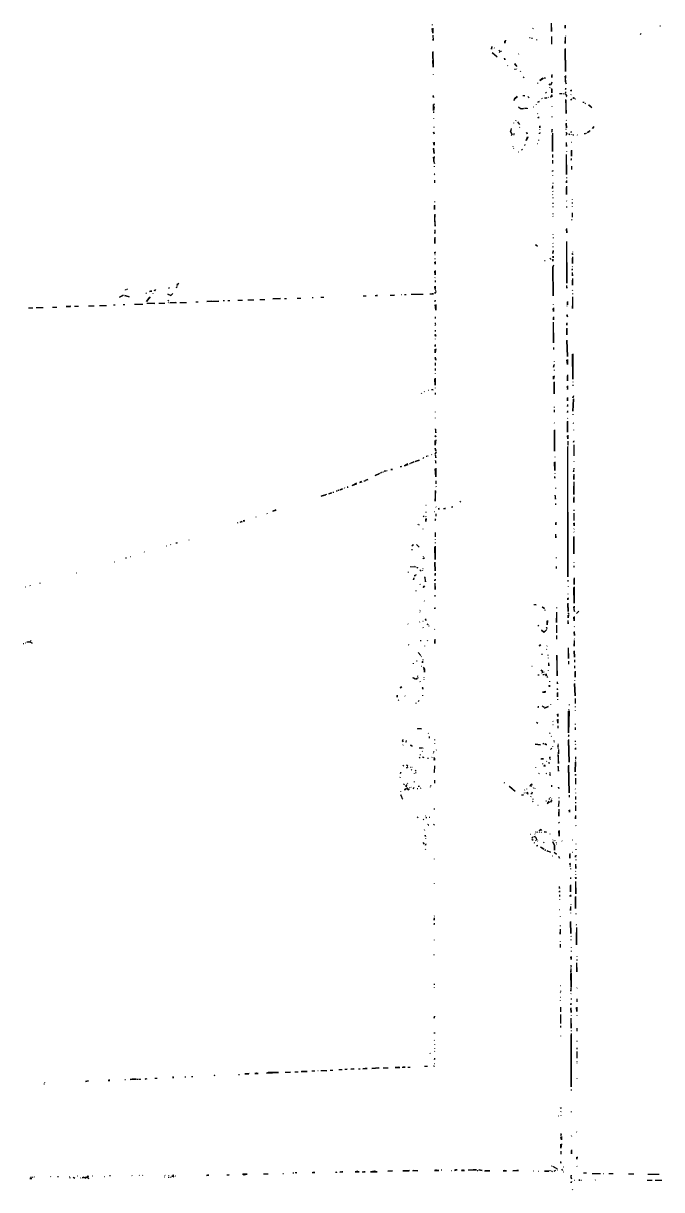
# Model space of a CAD drawing. Extents: x 1 to 1989, y -9 to 1002.
# Drawn here: x 748 to 996.2, y 55.3 to 508.8 of the extents above; entities that cross this region are included whole.
import ezdxf

# ---------------------------------------------------------------- set-up
doc = ezdxf.new("R2010")
doc.units = 0
doc.layers.add('LINEWORK', color=4, linetype='CONTINUOUS')

msp = doc.modelspace()

# ---------------------------------------------------------------- linework, layer by layer
at = {"layer": 'LINEWORK'}
for points in [[(907, 508.3333), (907, 508.1667)], [(953.1667, 508.8333), (953.3333, 505.6667), (953.3333, 508.6667)], [(958.6667, 508.1667), (958.6667, 507), (958.6667, 508)], [(907.1667, 507), (907.1667, 505), (907, 506.8333)], [(907.1667, 504.1667), (907.3333, 502.1667), (907.1667, 502.5)], [(946, 507), (946.1667, 506.8333)], [(953.3333, 503.6667), (953.3333, 500.6667)], [(958.6667, 503.5), (958.6667, 501), (958.8333, 503.3333)], [(958.8333, 504), (958.8333, 503.8333)], [(988.1667, 504.8333), (987.8333, 504.5)], [(995.5, 507.8333), (995.6667, 507.8333)], [(930.1667, 499.8333), (930, 498.8333), (930.1667, 499.6667)], [(931, 499.3333), (931.1667, 499.1667)], [(935.5, 502.3333), (935.1667, 501.1667), (935.1667, 502)], [(944.8333, 503.3333), (945, 503.3333)], [(945.5, 503), (946, 503)], [(947.5, 502.5), (947.5, 502.3333)], [(958.6667, 499), (958.8333, 490.1667), (958.6667, 498.8333)], [(907.1667, 497.8333), (907.3333, 491.8333), (907.1667, 494.3333), (907.5, 494.8333), (907.1667, 495.1667), (907.1667, 497.6667)], [(930.3333, 497.5), (932.1667, 495.8333), (930.6667, 497.1667)], [(932.8333, 498.3333), (933.3333, 497.8333), (933, 497.5), (933.3333, 497.8333)], [(933.6667, 498), (933.8333, 498)], [(935, 495.3333), (935.1667, 494.6667), (935, 495.1667)], [(940.6667, 497), (940.5, 496.8333)], [(936.1667, 492.5), (936.3333, 492.3333)], [(939, 493.1667), (939.8333, 492), (939, 493)], [(939, 491), (939.3333, 491)], [(939.6667, 491.1667), (939.8333, 491)], [(941.1667, 490.3333), (941.3333, 490.1667)], [(907.3333, 489), (907.3333, 488.8333)], [(942.3333, 488), (942.6667, 487.6667)], [(947.8333, 485.6667), (947.8333, 485.5)], [(950, 487.5), (948.8333, 486.6667), (950.1667, 487.5)], [(950.5, 487.6667), (951, 487.5), (950.6667, 487.5)], [(952.3333, 485.3333), (952.6667, 484.8333), (952.5, 485.1667)], [(953.5, 486), (953, 484.8333), (953.5, 485.5)], [(953.5, 489), (953.5, 487.8333), (953.5, 488.5)], [(958.8333, 488.5), (958.6667, 486.3333), (959, 485.3333), (958.6667, 488.3333)], [(907.3333, 480.8333), (907.5, 480), (907.3333, 480.6667)], [(942.1667, 480.8333), (943, 480.6667), (942.3333, 480.6667)], [(951.3333, 482), (951, 481.6667)], [(952.6667, 483.8333), (952.5, 483.6667)], [(953.5, 481), (953, 480.1667), (953.6667, 480.8333)], [(953.1667, 483.5), (953.5, 483.1667), (953.5, 481.8333), (953.5, 483.1667)], [(956.5, 481.5), (957.5, 481.5)], [(958, 481.5), (958, 481.3333)], [(958.5, 481.5), (959.3333, 480.6667)], [(959, 482.1667), (958.6667, 481.8333)], [(958.8333, 483.6667), (958.8333, 483.1667), (959, 483.5)], [(961, 483), (961, 482.5), (960.8333, 482.8333)], [(961, 481.1667), (960.8333, 481)], [(907.6667, 477.5), (907.3333, 476.6667), (907.6667, 476.3333), (907.5, 475), (907.5, 477.3333)], [(940, 480.3333), (939, 479.5), (938.8333, 478.8333), (939, 479.5), (940.1667, 480.3333)], [(940.5, 476.3333), (941.3333, 475.6667), (942.5, 475.6667), (941.8333, 475.5), (940.8333, 476)], [(944.1667, 480.3333), (944.6667, 479.8333)], [(946.3333, 476.3333), (946.5, 476.3333)], [(947.3333, 477.3333), (947.3333, 477.1667)], [(948.5, 478.5), (948, 478.1667), (948.6667, 478.5)], [(949.6667, 479.6667), (949.5, 479.5)], [(950.6667, 479.8333), (951.5, 479.8333), (950.8333, 479.6667)], [(952, 480.1667), (952.1667, 480)], [(953.5, 476.6667), (953.5, 476.5)], [(958.8333, 479.1667), (959, 473.8333), (959, 479)], [(959.1667, 480.3333), (959, 480.1667)], [(961.1667, 479.5), (961, 479), (961, 479.3333)], [(961.6667, 480), (962.3333, 479.6667), (961.8333, 479.8333)], [(962.6667, 479.5), (962.8333, 479.5)], [(965.5, 478.1667), (966, 478), (965.6667, 478)], [(966.3333, 477.8333), (966.5, 477.6667)], [(967.6667, 477.1667), (969, 476.1667), (968, 477.1667)], [(907.5, 474.5), (907.5, 474)], [(907.5, 471.8333), (907.5, 471.6667)], [(943.6667, 475.8333), (942.8333, 475.6667), (944.1667, 475.8333)], [(947.8333, 473.8333), (948, 473.6667)], [(948.3333, 472.5), (948.3333, 472), (948.1667, 472.3333)], [(953.5, 472.6667), (953.5, 472.3333)], [(907.6667, 468.5), (907.5, 468.3333)], [(937.6667, 468), (937.3333, 466.8333), (938, 465.6667), (937.6667, 465.1667), (938, 465.6667), (937.3333, 466.8333), (937.6667, 467.1667)], [(938.5, 470.1667), (938.5, 470)], [(939.5, 471), (939.3333, 470.8333)], [(940.1667, 470.5), (940.8333, 469.5), (940.6667, 470)], [(940.8333, 468.5), (941, 468.3333)], [(948.6667, 467.6667), (948.6667, 467.5)], [(948.8333, 469), (948.8333, 468.1667), (948.8333, 468.8333)], [(953.5, 467.6667), (953.5, 466.5), (953.6667, 467.5)], [(959, 467.6667), (958.8333, 467.5)], [(959.1667, 471.1667), (959, 471)], [(959, 470), (959.1667, 468.1667), (959, 469.8333)], [(969.8333, 468.6667), (969.3333, 468), (969.6667, 468.5)], [(907.5, 466.6667), (907.6667, 465.8333), (907.5, 466.5)], [(907.6667, 462.6667), (907.6667, 461.5), (907.5, 462.5)], [(939, 465.8333), (938.5, 465.6667), (938.8333, 465.6667)], [(944, 464.8333), (944.1667, 464.5), (943.5, 463.3333), (944, 464.6667)], [(943.6667, 466.5), (943.8333, 465.8333), (943.6667, 466.3333)], [(948.3333, 463.5), (948.3333, 463.3333)], [(948.8333, 466.3333), (948.6667, 465.8333), (948.6667, 466.1667)], [(953.6667, 466.1667), (953.6667, 459), (953.6667, 465.3333)], [(959, 466.5), (959.3333, 465.8333), (959, 465.3333), (959.3333, 465.8333), (959, 466.3333)], [(960, 465.8333), (960.5, 465.6667), (960.1667, 465.8333)], [(961, 466.8333), (961, 466.3333), (961, 466.6667)], [(961, 462.6667), (961.1667, 462.6667)], [(961.1667, 465.6667), (961.1667, 465.5)], [(961.6667, 465.5), (962, 465.5)], [(963.3333, 465.5), (963.5, 465.3333)], [(966, 466), (966.5, 466), (966.1667, 465.8333)], [(966.8333, 466.1667), (967, 466.1667)], [(968.3333, 467), (967.3333, 466.3333), (968, 466.6667)], [(907.5, 460.3333), (907.6667, 458.1667), (907.5, 460.1667)], [(938.3333, 461), (938.3333, 460.8333)], [(938.5, 460.3333), (938.6667, 460.1667)], [(940.3333, 458.8333), (940.5, 458.8333)], [(942, 459.8333), (941.6667, 459.5)], [(942.8333, 461.3333), (942.8333, 461.1667)], [(943, 461.8333), (943, 461.6667)], [(947.8333, 462.1667), (948, 462.1667)], [(959, 462.5), (959.1667, 461), (959.1667, 462.3333)], [(959.1667, 459), (959.1667, 458.8333)], [(961.1667, 459.5), (961.1667, 457.1667), (961.1667, 459.3333)], [(907.6667, 457), (907.5, 455.3333), (907.8333, 454.3333), (907.5, 456.8333)], [(953.6667, 457.8333), (953.6667, 456.6667)], [(953.6667, 455.6667), (953.6667, 454.3333)], [(959, 457.8333), (959.1667, 450), (959.1667, 457.6667)], [(961, 456.3333), (961, 455.6667), (961.1667, 456.1667)], [(907.6667, 453.3333), (907.6667, 453)], [(907.6667, 450.5), (907.8333, 450.5)], [(907.8333, 450), (907.6667, 449.8333)], [(953.8333, 451.6667), (953.6667, 451.1667), (953.6667, 451.5)], [(953.6667, 449.8333), (953.6667, 449.6667)], [(961.1667, 453.3333), (961.1667, 452)], [(907.8333, 447.8333), (907.8333, 446.8333)], [(953.6667, 445.6667), (953.6667, 444.6667), (953.8333, 445.5)], [(953.8333, 446.8333), (953.8333, 446.5)], [(959.1667, 448.8333), (959.1667, 448.6667)], [(959.1667, 447.6667), (959.1667, 446.8333), (959.1667, 447.5)], [(959.1667, 445.5), (959.1667, 442.3333), (959.1667, 445)], [(953.6667, 443.6667), (953.8333, 443.5)], [(953.6667, 442.3333), (953.8333, 442.1667)], [(953.8333, 441.1667), (953.8333, 440.8333)], [(961.3333, 440.3333), (961.3333, 440.1667)], [(907.8333, 439.5), (907.8333, 439.3333)], [(907.8333, 438.1667), (907.8333, 436.5), (907.8333, 438)], [(953.8333, 439), (953.8333, 438.6667)], [(953.8333, 437.6667), (953.8333, 437.3333)], [(959.1667, 439.8333), (959.3333, 439.6667)], [(959.1667, 437.6667), (959.1667, 437.1667)], [(961.3333, 439.1667), (961.3333, 438.8333)], [(961.3333, 437.6667), (961.3333, 437.5)], [(908, 434.6667), (907.8333, 432.1667), (908.1667, 430), (908, 434.3333)], [(953.8333, 434.8333), (953.8333, 434.6667)], [(953.8333, 433.8333), (954, 433.6667)], [(961.1667, 432.5), (961.3333, 432.3333)], [(961.3333, 435.1667), (961.3333, 433.5)], [(908, 428.5), (908, 427.1667), (908.1667, 428), (907.8333, 428.3333)], [(953.8333, 426.8333), (953.8333, 426.6667)], [(959.1667, 429), (959.3333, 427.3333), (959.1667, 428.8333)], [(908, 425.6667), (908, 423.1667), (908, 425.1667)], [(947.1667, 422.8333), (947.8333, 422.1667), (947.3333, 422.6667)], [(953.8333, 423.3333), (954, 423.1667)], [(953.8333, 422), (953.8333, 421.8333)], [(954, 425.5), (954, 425.3333)], [(959.1667, 424), (959.3333, 407.8333), (959.3333, 423.8333)], [(908.1667, 420), (908, 419.3333), (908, 419.8333)], [(908, 419), (908.1667, 419)], [(908, 417.3333), (908, 417.1667)], [(952.6667, 417.5), (953.1667, 417)], [(954, 420.5), (953.8333, 419.3333), (954, 420.3333)], [(954, 418.3333), (954, 417.6667), (953.8333, 418.1667)], [(961.3333, 419.5), (961.6667, 419), (961.3333, 419.3333)], [(961.5, 420), (961.5, 419.8333)], [(961.5, 418), (961.5, 415.5), (961.5, 417.5)], [(908.1667, 416.1667), (908.1667, 415.1667), (908, 416)], [(950.6667, 416.6667), (950.8333, 416.6667)], [(953.8333, 417.1667), (953.8333, 416.3333), (953.8333, 417)], [(954.1667, 414.8333), (953.8333, 414), (954, 402.8333), (953.8333, 414), (954.1667, 414.6667)], [(961.5, 414.3333), (961.3333, 414.1667)], [(961.3333, 413.3333), (961.3333, 412.8333), (961.3333, 413.1667)], [(908.1667, 412.6667), (908.1667, 411), (908, 412.5)], [(908.1667, 410), (908, 409.8333)], [(908.1667, 408.8333), (908.1667, 408.1667)], [(961.3333, 412), (961.5, 410.6667), (961.5, 411.8333)], [(961.5, 409.6667), (961.5, 407), (961.5, 409)], [(787.5, 405.3333), (787.6667, 405.1667)], [(788.5, 405.5), (788.1667, 405.1667)], [(795.8333, 404), (795.6667, 403.8333)], [(797.8333, 404.8333), (797, 404.5), (798, 404.6667)], [(798.3333, 403.8333), (798.3333, 403.6667)], [(799.3333, 405.3333), (799, 404.8333), (799.1667, 405.1667)], [(806.1667, 403.8333), (805.3333, 403), (804.1667, 403.5), (805.3333, 403)], [(804.8333, 406), (804.5, 405.6667)], [(807.6667, 406.5), (807.5, 406), (807.6667, 406.3333)], [(808.3333, 407.8333), (807.8333, 406.8333), (808, 407.5)], [(906, 403.6667), (907.5, 403.6667), (907, 403.6667)], [(908.1667, 406.6667), (908.1667, 405.3333), (908, 406.5)], [(908.3333, 405), (908.1667, 404.8333)], [(908.3333, 404.5), (908.1667, 403.8333), (908.1667, 404.3333)], [(959.1667, 406.8333), (959.3333, 405.8333), (959.3333, 406.6667)], [(961.3333, 405.1667), (961.5, 405)], [(961.5, 403.8333), (961.5, 403.5)], [(777.6667, 399.1667), (780.3333, 399.1667)], [(783, 399.3333), (783.6667, 399.3333)], [(786.8333, 403.1667), (785.3333, 402.3333), (787, 403.1667)], [(786.8333, 399.5), (787.5, 399.5)], [(787.3333, 403), (789.1667, 402.5), (787.5, 403)], [(791.1667, 399.6667), (794.5, 399.6667)], [(797.3333, 402.5), (795.8333, 400.6667), (797, 402.1667)], [(796, 400), (799.1667, 399.8333), (796.1667, 399.8333)], [(800.6667, 400), (803, 400)], [(804.5, 401.1667), (804.1667, 400.8333)], [(804.3333, 400.3333), (804.5, 400.1667)], [(807.3333, 400.3333), (805, 400.1667), (807.5, 400.3333)], [(808.8333, 400.3333), (811.5, 400.3333)], [(815, 400.5), (816, 400.5)], [(821.3333, 400.8333), (819.3333, 400.6667), (824, 400.8333), (821.5, 400.6667)], [(825.6667, 401), (826.1667, 401)], [(827.5, 401), (828.3333, 401)], [(831.3333, 401.1667), (833.1667, 401.1667)], [(835.3333, 401.3333), (837.6667, 401.3333)], [(840, 401.5), (841.8333, 401.5)], [(847.8333, 401.8333), (845, 401.6667), (848, 401.8333)], [(849.5, 401.8333), (850.3333, 401.8333)], [(854.5, 402), (855.8333, 402)], [(860.3333, 402.1667), (860.6667, 402.1667)], [(863.6667, 402.3333), (864.8333, 402.3333)], [(880.1667, 402.8333), (881.3333, 402.8333)], [(884.8333, 403), (885.6667, 403), (885.3333, 403)], [(890.6667, 403.1667), (892.3333, 403.1667), (890.8333, 403)], [(895, 403.3333), (895.1667, 403.3333)], [(896.1667, 403.3333), (896.8333, 403.3333)], [(898.8333, 403.5), (903.5, 403.5)], [(908.1667, 401.1667), (908, 400.6667), (908.1667, 401)], [(908.3333, 399.5), (908.3333, 397.3333), (908.1667, 399.3333)], [(954, 399.5), (954, 399.3333)], [(959.5, 400.6667), (959.5, 399.3333), (959.5, 400.5)], [(961.5, 402.5), (961.5, 398), (961.5, 399)], [(750, 398.1667), (751.6667, 398.1667)], [(753, 398.3333), (755.6667, 398.3333)], [(759.3333, 398.5), (761, 398.5)], [(766.5, 398.8333), (764.6667, 398.6667), (766.3333, 398.6667)], [(767.8333, 398.8333), (769.5, 398.8333)], [(773.3333, 399), (775.5, 399)], [(908.1667, 394.6667), (908.1667, 394)], [(954.1667, 398.1667), (954.1667, 396.8333), (954, 398)], [(954.1667, 394.6667), (954.1667, 393.5), (954.1667, 394.5)], [(959.3333, 399), (959.3333, 398.8333)], [(959.3333, 395.6667), (959.5, 394.6667), (959.3333, 395.5)], [(908.3333, 391.6667), (908, 391.3333)], [(908.1667, 392.3333), (908.1667, 392)], [(954, 392.6667), (954.1667, 384.6667), (954.1667, 392.5)], [(959.3333, 392.3333), (959.3333, 391.5), (959.3333, 392.1667)], [(959.3333, 390.3333), (959.3333, 387.6667), (959.3333, 390.1667)], [(908.1667, 388), (908.3333, 387.1667), (908, 387.8333)], [(908.1667, 389.5), (908.1667, 389)], [(908.1667, 386.1667), (908.1667, 386)], [(959.3333, 385.6667), (959.5, 379.3333), (959.3333, 385.5)], [(908.1667, 384), (908.1667, 383.1667), (908.1667, 383.6667)], [(908.3333, 382.3333), (908.1667, 380.6667), (908.1667, 382.1667)], [(954.1667, 382.8333), (954.1667, 382)], [(908.1667, 379), (908.3333, 377.8333), (908.1667, 378.8333)], [(908.1667, 376.8333), (908.1667, 375.8333)], [(954.3333, 377.5), (954.3333, 377.3333)], [(959.5, 378.1667), (959.5, 376.1667), (959.3333, 378)], [(961.6667, 380.3333), (961.6667, 370.5), (961.5, 380.1667)], [(908.1667, 374.6667), (908.1667, 373.8333)], [(908.1667, 372.8333), (908.1667, 372.6667)], [(954.3333, 376.1667), (954.1667, 375.1667), (954.3333, 376)], [(954.3333, 374.1667), (954.3333, 373.8333)], [(959.5, 372.1667), (959.5, 369.8333), (959.5, 371.8333)], [(908.1667, 370.8333), (908.1667, 368.1667), (908, 370.6667)], [(954.3333, 371.8333), (954.1667, 370.5), (954.1667, 371.6667)], [(954.3333, 369.5), (954.3333, 364.8333), (954.3333, 369.3333)], [(959.5, 367.8333), (959.5, 366.5), (959.6667, 367.1667), (959.3333, 367.6667)], [(961.6667, 369.5), (961.6667, 369.3333)], [(961.6667, 368.3333), (961.6667, 367.8333)], [(902.8333, 365), (902.6667, 364.8333)], [(904, 365.6667), (903.8333, 365.5)], [(905.3333, 366.1667), (905.5, 366.1667)], [(906.6667, 366.5), (907.3333, 366.3333), (906.8333, 366.3333)], [(908.1667, 367.1667), (908.1667, 367)], [(908.1667, 365.1667), (908.1667, 364.5)], [(959.5, 363.3333), (959.5, 362), (959.5, 363.1667)], [(961.8333, 364), (961.6667, 363.1667), (961.8333, 363.8333)], [(961.8333, 362.8333), (961.6667, 358), (961.8333, 362.6667)], [(954.3333, 359.6667), (954.3333, 359.5)], [(954.3333, 358.5), (954.3333, 357.6667)], [(959.5, 360.6667), (959.5, 359.8333), (959.6667, 360.5)], [(908.1667, 357.8333), (908.1667, 357.6667)], [(908.1667, 355.5), (908.1667, 355.3333)], [(959.5, 358.1667), (959.5, 357.5), (959.5, 357.8333)], [(959.5, 355.3333), (959.6667, 355.1667)], [(959.5, 354.1667), (959.5, 349.8333), (959.5, 354)], [(961.6667, 356.8333), (961.6667, 356.6667)], [(908.1667, 351.1667), (908.3333, 349.6667), (908.3333, 351)], [(954.3333, 353.5), (954.5, 353.3333)], [(954.5, 350.8333), (954.5, 342.5), (954.5, 350.6667)], [(961.6667, 353.5), (961.8333, 353.3333)], [(961.8333, 350.8333), (961.8333, 350.6667)], [(908.1667, 348.6667), (908.3333, 348), (908.1667, 348.5)], [(908.3333, 346.8333), (908.1667, 344.8333), (908.1667, 346.6667)], [(959.6667, 348.6667), (959.6667, 347.3333), (959.5, 348.5)], [(959.6667, 346.3333), (959.6667, 344.8333)], [(962, 346.5), (961.8333, 346), (962, 346.3333)], [(962, 345), (962, 340.6667)], [(904.6667, 340.5), (904.8333, 340.5)], [(905.1667, 340.6667), (905.3333, 340.6667)], [(906.6667, 341.1667), (906.8333, 341)], [(908.5, 342.1667), (908, 341.3333), (908.6667, 342)], [(908.1667, 343.6667), (908.3333, 342.6667), (908.1667, 343.5)], [(908.1667, 341), (908.3333, 339.8333), (908.3333, 340.8333)], [(954.6667, 340.3333), (954.6667, 340.1667)], [(959.5, 344.5), (959.6667, 344.3333)], [(959.5, 344), (959.6667, 293.6667), (959.6667, 343.8333)], [(894.5, 336.5), (895, 336.5), (894.6667, 336.3333)], [(897.5, 337.5), (896.1667, 336.8333), (897.6667, 337.3333)], [(898.1667, 337.6667), (898.3333, 337.6667)], [(899.8333, 338.3333), (898.6667, 337.8333), (900, 338.3333)], [(901.8333, 339), (900.3333, 338.5), (902, 339)], [(903.6667, 340), (903.3333, 339.6667)], [(908.1667, 338.8333), (908.3333, 337.8333), (908.3333, 338.6667)], [(908.3333, 335.8333), (908.3333, 332.5), (908.1667, 335.6667)], [(954.6667, 338.3333), (954.6667, 335), (954.5, 338.1667)], [(962, 338.5), (962, 338.3333)], [(962, 335.8333), (962, 335.5)], [(881.8333, 331.5), (881.1667, 331.1667), (882, 331.5)], [(886.5, 333.8333), (884.8333, 333), (886.3333, 333.6667)], [(887.5, 334.3333), (886.8333, 334), (887.1667, 334)], [(887.8333, 334.5), (888, 334.5)], [(888.8333, 334.8333), (888.3333, 334.6667), (889, 334.8333)], [(889.3333, 335), (889.5, 335)], [(891.3333, 335.5), (890.8333, 335.3333), (891.5, 335.3333)], [(954.5, 332.6667), (954.6667, 332), (954.6667, 332.5)], [(954.6667, 333.8333), (954.6667, 333.6667)], [(961.8333, 335.1667), (961.8333, 334.5), (962, 335)], [(962, 333.5), (962, 331.5), (962, 332.8333)], [(869.6667, 327), (870, 327)], [(870.6667, 327.3333), (870.3333, 327.1667), (870.8333, 327.3333)], [(872, 327.8333), (871.1667, 327.5), (872.1667, 327.8333)], [(872.8333, 328.1667), (872.6667, 328)], [(874.1667, 328.6667), (873.8333, 328.5), (874.3333, 328.5)], [(877.5, 330), (875.8333, 329.1667), (877.6667, 329.8333)], [(879.5, 330.6667), (878.8333, 330.3333), (879.6667, 330.5)], [(880.3333, 331), (880.8333, 331), (880.5, 330.8333)], [(908.1667, 327.1667), (908.1667, 323), (908.3333, 327)], [(908.3333, 331), (908.3333, 329.8333)], [(908.3333, 328.8333), (908.5, 328.6667)], [(954.8333, 328.1667), (954.8333, 328)], [(962, 330.5), (962, 325.6667), (962, 328.8333)], [(865.8333, 325.6667), (863.8333, 325), (865.6667, 325.5)], [(867.8333, 326.3333), (866.8333, 325.8333), (868, 326.3333)], [(868.3333, 326.5), (868.6667, 326.5)], [(918, 323), (917.6667, 322.6667)], [(954.6667, 325.3333), (954.8333, 323.8333), (954.8333, 325.1667)], [(954.8333, 322.1667), (954.8333, 321.6667)], [(962, 324.6667), (962, 322.5), (962, 324.1667)], [(842.6667, 318.3333), (842.8333, 318.1667)], [(846.1667, 319.6667), (845, 319.1667), (846.3333, 319.5)], [(904.5, 321.5), (904.6667, 321.5)], [(904.5, 318.8333), (904.5, 318.6667)], [(907.6667, 319), (907.8333, 319)], [(908.3333, 320.8333), (908.5, 320.6667)], [(908.3333, 318.1667), (908.3333, 317.1667)], [(909.6667, 320.1667), (909.3333, 320), (909.8333, 320)], [(911.3333, 320.1667), (912.1667, 320.1667), (911.8333, 320.1667)], [(914.8333, 320.8333), (914.5, 320.6667), (915, 320.8333)], [(962, 319.6667), (962, 319.3333)], [(962, 318.3333), (962, 315.5)], [(831.3333, 314.6667), (831.1667, 314.5)], [(833, 315.1667), (832.3333, 314.8333), (833.1667, 315.1667)], [(834, 315.5), (833.5, 315.3333), (834.1667, 315.3333)], [(838.3333, 317), (838.5, 317)], [(901.3333, 314.1667), (901.5, 314)], [(901.8333, 313.8333), (901.6667, 313.6667)], [(903.8333, 317.3333), (903.5, 317)], [(904.3333, 317.1667), (904.5, 317)], [(904.6667, 316.3333), (904.5, 315.1667), (904.5, 316.1667)], [(908.1667, 316.1667), (908.1667, 315.5), (908.3333, 316)], [(955, 314.8333), (955, 313.8333), (955, 314.5)], [(962.1667, 314.6667), (962.1667, 313.5), (962, 314.5)], [(903.3333, 312.3333), (903.3333, 312.1667)], [(908.1667, 310.8333), (908.1667, 309.1667)], [(954.8333, 310.1667), (955, 308.8333), (955, 310)], [(962.1667, 312.3333), (962, 312.1667)], [(962, 311.1667), (962.1667, 311)], [(962, 309.3333), (962, 302.5), (962, 309.1667)], [(803.6667, 305.6667), (803.8333, 305.6667)], [(805.3333, 306.1667), (805.1667, 306)], [(807.3333, 306.8333), (807.8333, 306.8333), (807.5, 306.6667)], [(812.3333, 308), (812.5, 308)], [(899.5, 306.1667), (899, 305.6667), (899.6667, 306.1667)], [(899, 304.3333), (899, 304)], [(900.8333, 306.1667), (901.8333, 305.1667)], [(908.1667, 305.5), (908.1667, 300.3333), (908, 305.3333)], [(908.1667, 308.1667), (908.1667, 308)], [(908.1667, 307), (908.1667, 306.6667)], [(783.3333, 299.5), (783.5, 299.5)], [(787.6667, 301), (788.1667, 301)], [(789.5, 301.5), (789.6667, 301.5)], [(795, 303.3333), (795.1667, 303.1667)], [(903.5, 301.6667), (903.5, 301.5)], [(903.6667, 301.1667), (903.6667, 300.6667), (903.5, 301)], [(908, 299.3333), (908.1667, 296), (908, 299.1667)], [(955.1667, 301.1667), (955.1667, 300.8333)], [(768.6667, 295.1667), (768.8333, 295.1667)], [(897.6667, 295.5), (897.6667, 295.3333)], [(898.3333, 297.6667), (900.5, 297.5), (900.1667, 297.6667)], [(900.8333, 297.3333), (901.3333, 297.1667), (901, 297.1667)], [(902.1667, 296.3333), (902.6667, 295.8333)], [(903.1667, 296.1667), (903, 296)], [(903.5, 296.8333), (903.3333, 296.6667)], [(908.1667, 295), (908.1667, 294.1667), (908.1667, 294.8333)], [(955.1667, 297.6667), (955.1667, 296.8333)], [(962, 299.1667), (962, 299)], [(962, 297.8333), (962, 297.3333), (962.1667, 297.6667)], [(750.5, 290.3333), (750.6667, 290.1667)], [(754.3333, 291.3333), (754.5, 291.1667)], [(899.8333, 293.1667), (899.6667, 292.5), (899.8333, 293)], [(900.6667, 294.3333), (900, 294), (900.5, 294.1667)], [(902.1667, 290.8333), (902.3333, 290.6667)], [(904, 293.6667), (904.3333, 291.6667), (904.1667, 293.5)], [(908.1667, 292.6667), (908, 292), (908, 292.5)], [(908, 291.1667), (908.1667, 288.6667), (908.1667, 291)], [(959.6667, 292.3333), (959.6667, 291.8333)], [(962.1667, 293.1667), (962.1667, 290.6667), (962.1667, 292.8333)], [(748.8333, 289.6667), (749, 289.6667)], [(900.5, 288.3333), (900.6667, 288.1667)], [(904, 290.1667), (903.5, 289.5), (903.8333, 290)], [(908, 286.5), (908, 286)], [(959.6667, 287), (959.8333, 287)], [(959.8333, 289.8333), (959.8333, 289.6667)], [(962.1667, 289.6667), (962.1667, 283.3333), (962, 289.5)], [(903.8333, 284.3333), (904, 284.1667)], [(908, 281.6667), (908, 281.1667), (908, 281.5)], [(946.5, 282.8333), (947.3333, 282.6667), (946.6667, 282.6667)], [(949.6667, 282), (950.6667, 281.3333), (949.8333, 281.8333)], [(955.3333, 281.6667), (955.3333, 281.5)], [(959.8333, 285.5), (959.6667, 284.6667), (959.6667, 285.3333)], [(959.6667, 283.3333), (959.8333, 280.1667), (959.6667, 283.1667)], [(962.1667, 282.1667), (962, 281), (962.3333, 280.1667), (962, 282)], [(902.3333, 280.6667), (902.1667, 280.5)], [(902.1667, 280), (902.3333, 279.8333)], [(904.3333, 277.3333), (904.5, 276.6667), (904.3333, 277.1667)], [(950.6667, 280.8333), (950.8333, 280.6667)], [(951.8333, 276.6667), (951.6667, 275), (951.6667, 276.5)], [(955.3333, 279.8333), (955.3333, 275.8333), (955.3333, 277.5)], [(959.6667, 279.6667), (960.1667, 279.1667)], [(959.6667, 276.6667), (959.8333, 275.3333), (959.8333, 276.5)], [(960, 278.8333), (959.8333, 277.6667), (959.8333, 278.6667)], [(962.1667, 278.1667), (962.1667, 276.5), (962, 278)], [(964, 280.3333), (963, 279.3333)], [(897.5, 275.3333), (897.6667, 275.1667)], [(902.1667, 276.1667), (902, 276)], [(903.3333, 276.3333), (903.5, 276.3333)], [(903.3333, 274), (903.5, 273.8333)], [(905, 275.3333), (905.3333, 275), (905, 275.1667)], [(905.5, 274.6667), (905.6667, 274.5)], [(908, 273.3333), (907.8333, 273.1667)], [(948, 274.8333), (948.3333, 274.5)], [(951.5, 273.1667), (950.3333, 272.1667), (949.5, 272.8333), (950.3333, 272.1667), (951, 272.6667)], [(951.3333, 274), (951.5, 273.5), (951.3333, 273.8333)], [(955.3333, 274.8333), (955.3333, 271.8333)], [(962.3333, 274.3333), (962.1667, 274.1667)], [(962.1667, 272.3333), (962.3333, 270.8333), (962.1667, 272.1667)], [(748, 267.6667), (748.1667, 267.6667)], [(748.8333, 268), (749, 268)], [(749.8333, 268.3333), (749.3333, 268.1667), (750.5, 268.3333), (751.5, 267.8333), (750.5, 268.3333), (750, 268.1667)], [(751, 268.8333), (750.8333, 268.6667)], [(902.3333, 268.8333), (902.6667, 268.8333)], [(905.1667, 268.8333), (905, 268.6667)], [(908, 269.3333), (908, 267.6667), (908, 268.8333)], [(955.3333, 270.8333), (955.3333, 269.3333)], [(962.1667, 269.5), (962.3333, 269.3333)], [(962.1667, 268.8333), (962.1667, 266.6667), (962.3333, 268.6667)], [(897.6667, 267.3333), (897.8333, 267.1667)], [(901.5, 264.1667), (902.5, 263), (902.3333, 263.3333)], [(904, 266.8333), (904, 266.6667)], [(949, 267.1667), (948.5, 266.8333), (949.1667, 267.1667)], [(949.5, 263.5), (949.8333, 263.5)], [(951.5, 265.5), (951.3333, 265.3333)], [(951.6667, 266.8333), (951.5, 266.6667)], [(951.8333, 263.3333), (952, 263.1667)], [(955.3333, 263.1667), (955.5, 255.1667), (955.5, 263)], [(959.8333, 266), (960, 261.8333), (960, 265.8333)], [(962.1667, 264.8333), (962.3333, 262.3333), (962.1667, 264.6667)], [(899.5, 260), (899.5, 259.8333)], [(900.8333, 261), (901.1667, 261)], [(902.6667, 262.6667), (902.8333, 262.5)], [(902.6667, 258.8333), (902.8333, 258.8333)], [(903.1667, 260.8333), (903.1667, 260.1667), (903.1667, 260.6667)], [(903.3333, 261.5), (903.3333, 261.1667)], [(903.5, 258.5), (904, 257.6667), (904, 256.5), (903.8333, 258.1667)], [(945.6667, 258.8333), (945.8333, 258.8333)], [(952, 262.1667), (952, 262)], [(952.1667, 260.1667), (952.3333, 259), (952.3333, 260)], [(960, 260.8333), (960, 259.6667)], [(962.3333, 261.3333), (962.3333, 260.5)], [(962.3333, 259), (962.3333, 258.1667)], [(899.3333, 254.5), (900.1667, 254), (899.5, 254.3333)], [(901.5, 254.3333), (900.5, 253.8333), (901.1667, 254)], [(901.1667, 255.1667), (901.3333, 255)], [(903.6667, 254.5), (903.6667, 254.3333)], [(948, 255.5), (948.5, 255.5)], [(949.1667, 257.3333), (950, 256.8333), (949.3333, 257.3333)], [(949.5, 256.3333), (949.5, 256.1667)], [(949.8333, 256.5), (949.8333, 256.3333)], [(950, 255.6667), (950.5, 255.6667), (950.1667, 255.5)], [(950.3333, 256.6667), (950.5, 256.6667)], [(951.1667, 256), (951.3333, 255.1667), (951, 255.8333)], [(951.5, 254.8333), (951.8333, 254.5)], [(952, 257.3333), (952, 257.1667)], [(962.5, 257), (962.5, 254.6667), (962.5, 256.6667)], [(895, 250.8333), (894.5, 250.5), (895.1667, 250.8333)], [(902.1667, 253), (902.3333, 252.8333)], [(903.1667, 250.6667), (903.3333, 250), (903.1667, 250.5)], [(903.6667, 253.8333), (903.6667, 253.6667)], [(952.5, 251.5), (952.5, 250.8333), (952.3333, 251.3333)], [(952.5, 253), (952.5, 252.8333)], [(955.5, 252.8333), (955.6667, 252), (955.6667, 252.6667)], [(955.5, 250.1667), (955.6667, 249.6667), (955.6667, 250)], [(962.3333, 253.5), (962.3333, 253.3333)], [(962.3333, 252.1667), (962.5, 247.3333), (962.3333, 252)], [(893.3333, 247.6667), (893.3333, 246.8333), (893.3333, 247.5)], [(893.6667, 245.8333), (894, 245.5)], [(896.3333, 247.3333), (896.5, 247.1667)], [(901.8333, 245.5), (901.5, 245.1667)], [(903.1667, 247.6667), (903.1667, 247.3333)], [(951.1667, 249), (949.8333, 248.8333), (951, 248.8333)], [(955.6667, 248.6667), (955.6667, 247), (955.6667, 248.5)], [(955.6667, 246), (955.6667, 245.8333)], [(962.5, 246.3333), (962.5, 244.3333)], [(900.6667, 244.5), (900.5, 244.3333)], [(948.1667, 243.3333), (948.1667, 242.8333), (948.3333, 243.1667)], [(949.6667, 243.5), (950.5, 243), (950, 243.1667)], [(952, 243.1667), (950.6667, 242.5), (952.1667, 243.1667)], [(953, 244.1667), (953, 244)], [(960.1667, 242), (960, 241.8333)], [(960.1667, 241.5), (960, 233), (960, 241.3333)], [(960.1667, 244), (960.1667, 243.6667)], [(962.5, 243.1667), (962.5, 243)], [(962.5, 241.8333), (962.5, 241.6667)], [(947.5, 237.1667), (948, 236.6667)], [(953.8333, 237.5), (954, 237.3333)], [(953.8333, 236.1667), (954, 236.1667)], [(955.8333, 240.3333), (955.8333, 239.3333), (955.6667, 240.1667)], [(955.8333, 238.3333), (955.8333, 236.6667), (955.6667, 238.1667)], [(962.5, 236.5), (962.5, 236.1667)], [(901.1667, 234.6667), (902.8333, 234.5), (901.3333, 234.5)], [(905.3333, 232.8333), (905.5, 232.6667)], [(905.8333, 231.5), (905.8333, 230.8333)], [(952.5, 233), (952.8333, 232.6667)], [(953.1667, 231.6667), (953.3333, 231.5)], [(955.8333, 235.6667), (955.8333, 234.8333)], [(960, 232.1667), (960, 231.5), (960.1667, 232)], [(962.5, 235), (962.5, 234.1667)], [(895.6667, 230.3333), (895.3333, 229.8333), (895.6667, 229.5), (895.5, 230.1667)], [(895.6667, 228.3333), (895.5, 228.1667)], [(896.8333, 230), (896.6667, 229.3333), (897, 229.8333)], [(898.3333, 228.1667), (899.1667, 227.8333), (898.5, 228.1667)], [(901.8333, 227.1667), (903, 227), (902.1667, 227.1667)], [(903.5, 227.1667), (903.3333, 227)], [(907.8333, 230.3333), (907.8333, 230.1667)], [(907.8333, 229), (907.8333, 228.8333)], [(947, 228.5), (949, 228.3333), (947.1667, 228.5)], [(950.3333, 228.8333), (950, 228.5)], [(950.6667, 228.6667), (951.3333, 228.3333), (950.8333, 228.6667)], [(953.5, 227), (953, 226.5)], [(953.6667, 227.8333), (953.6667, 227.6667)], [(954.1667, 230), (954.3333, 229.8333)], [(954.3333, 229.5), (954.3333, 229.3333)], [(955.8333, 228.5), (956, 228.5)], [(955.8333, 228.1667), (955.8333, 227.3333), (956, 228)], [(955.8333, 227), (956, 227)], [(960, 230.3333), (960.1667, 221.5), (960, 230.1667)], [(962.5, 229.8333), (962.5, 229.5)], [(962.6667, 228.5), (962.5, 228.3333)], [(962.6667, 227.1667), (962.6667, 226.5), (962.6667, 227)], [(902.1667, 223.5), (901.8333, 223.1667)], [(902.3333, 224.5), (902.3333, 224.3333)], [(903.1667, 225.8333), (903, 225.6667)], [(903, 223.6667), (903.6667, 223.3333), (903.1667, 223.5)], [(905.1667, 223.1667), (905.5, 223.1667)], [(907, 223.5), (906.8333, 223.3333)], [(907.3333, 225.1667), (907.5, 225)], [(907.5, 225.6667), (907.6667, 225.6667)], [(907.5, 223.3333), (908, 222.6667), (907.6667, 222.3333), (907.8333, 223)], [(908.6667, 226.3333), (908.5, 226.1667)], [(949.1667, 222.8333), (950.1667, 222.8333), (949.5, 222.8333)], [(952.6667, 223.6667), (952.6667, 223), (952.6667, 223.5)], [(952.8333, 222.6667), (952.6667, 222.5)], [(955.8333, 224.5), (956, 221), (956, 224.3333)], [(956, 226.5), (956, 224.8333), (956, 225.5)], [(962.6667, 223.6667), (962.6667, 222.6667)], [(895.8333, 220.3333), (895.5, 220)], [(897, 220.5), (897.5, 220.1667), (897.1667, 220.3333)], [(897.5, 219.6667), (897, 219.3333), (897.3333, 219.5)], [(898.3333, 219.6667), (898.5, 219.6667)], [(898.8333, 218.6667), (899, 218.5)], [(899, 219.6667), (899.1667, 219.6667)], [(900.3333, 218.5), (900.6667, 218), (900.5, 218.3333)], [(907.8333, 220.1667), (907.6667, 217.5), (907.8333, 217.8333)], [(947.1667, 219.6667), (947.1667, 219.5)], [(949.8333, 221), (949.8333, 220.8333)], [(950.8333, 220.3333), (950.3333, 220), (951, 220.1667)], [(951.3333, 222), (951.5, 221.8333)], [(952.3333, 221.5), (952.3333, 221), (952.5, 221.3333)], [(955.8333, 220), (956, 218), (956, 219.8333)], [(960, 220.3333), (960.1667, 209.6667), (960, 220.1667)], [(962.5, 222.1667), (962.6667, 222.1667)], [(962.6667, 221.6667), (962.5, 217.8333), (962.6667, 221.5)], [(894.5, 215.6667), (894.3333, 215.5)], [(894.6667, 217.6667), (894.5, 217.1667), (894.8333, 217.5)], [(895.8333, 213.1667), (896.1667, 212.8333)], [(897.3333, 213.3333), (897.1667, 213.1667)], [(900, 217.3333), (900, 217.1667)], [(900, 214), (900, 213.8333)], [(900.6667, 217.5), (900.5, 217.3333)], [(907.8333, 214.5), (907.8333, 213.3333)], [(934.8333, 213.6667), (935, 213.5)], [(948.3333, 217.3333), (948.5, 217.1667)], [(951.1667, 217.3333), (951.3333, 217.1667)], [(952.8333, 217.5), (952.5, 217.1667)], [(952.6667, 216.8333), (952.8333, 216.3333), (952.6667, 216.6667)], [(962.6667, 216.8333), (962.6667, 216.3333), (962.5, 216.6667)], [(962.6667, 215.3333), (962.6667, 213)], [(894.6667, 210.1667), (894.6667, 210)], [(894.6667, 209), (895.1667, 207.8333), (894.8333, 208.8333)], [(896.6667, 211.1667), (896.1667, 210.8333), (896.8333, 211.1667)], [(897, 212.8333), (896.8333, 212), (896.8333, 212.6667)], [(897, 211.6667), (897.6667, 210.8333), (898, 211), (897.6667, 210.8333), (897, 211.5)], [(898, 211.6667), (898.1667, 211.6667)], [(898.6667, 211.8333), (898.8333, 211.6667)], [(900, 211.6667), (899.5, 211.3333), (899.8333, 211.5)], [(901.1667, 211.3333), (901.3333, 211.3333)], [(901.5, 212.1667), (902, 212.1667)], [(902.5, 211.5), (902.3333, 211.3333)], [(906.1667, 212), (906.1667, 211.8333)], [(906.3333, 212.5), (906.5, 212.5)], [(936.8333, 212.1667), (939.1667, 210.3333), (937, 212.1667)], [(941.6667, 208.8333), (942.5, 208.8333), (941.8333, 208.6667)], [(942.6667, 209.6667), (942.6667, 209.5)], [(943, 210.8333), (942.8333, 210.6667)], [(943.5, 209.6667), (943.3333, 209.5)], [(943.6667, 211.1667), (943.6667, 211)], [(943.8333, 210), (944.1667, 209.1667), (943.8333, 209.6667)], [(945, 212.3333), (944.8333, 212.1667)], [(945.8333, 213), (945.1667, 212.6667), (946, 212.8333)], [(945.3333, 212.1667), (945.5, 212.1667)], [(945.8333, 209.8333), (945.5, 209.1667), (945.5, 209.5)], [(946.1667, 211.6667), (946.3333, 211.5)], [(947, 211.5), (946.8333, 211.3333)], [(953.3333, 212.6667), (953.3333, 212)], [(956, 211.8333), (956.1667, 211.3333), (956, 211.6667)], [(960.1667, 208.6667), (960.1667, 208)], [(962.5, 211.1667), (962.6667, 211)], [(962.6667, 209.6667), (962.6667, 209.5)], [(895.1667, 207.5), (895.5, 207.1667)], [(945.3333, 208.1667), (945.1667, 208)], [(946.1667, 207.1667), (946, 207)], [(946, 206.3333), (946.1667, 206.1667)], [(948, 204.8333), (948.1667, 204.8333)], [(951.1667, 206.5), (951.3333, 206.5)], [(952.3333, 206.3333), (951.6667, 205.5), (952.5, 206.1667)], [(952.6667, 207.3333), (952.3333, 207)], [(952.8333, 207.8333), (952.8333, 207.6667)], [(953.5, 206.8333), (953, 206), (953.5, 206.6667)], [(953.3333, 207.3333), (953.5, 207.1667)], [(956.1667, 206.5), (956, 204.3333), (956.1667, 204.6667)], [(956.1667, 207.8333), (956.1667, 207.5)], [(962.6667, 208.1667), (962.6667, 207)], [(962.6667, 206), (962.6667, 205.6667)], [(962.6667, 204.6667), (962.6667, 202.6667)], [(901.1667, 200.3333), (901.5, 200)], [(904.5, 200.6667), (904.3333, 200.5)], [(904.5, 200), (904.8333, 200)], [(905.8333, 200.1667), (906, 200.1667)], [(907.6667, 203.5), (907.6667, 203.1667)], [(956.1667, 203.3333), (956.1667, 200.5), (956.1667, 202.1667)], [(960.3333, 203), (960.3333, 202.1667), (960.1667, 202.8333)], [(962.6667, 200.8333), (962.6667, 199.5), (962.6667, 200.3333)], [(903.5, 199.3333), (903.6667, 199.1667)], [(903.8333, 195.3333), (904, 195.1667)], [(905.1667, 197.5), (905.3333, 197.3333)], [(905.5, 197), (905.6667, 197)], [(907.5, 197.5), (907.8333, 197.1667)], [(949.1667, 195.3333), (948.5, 194.8333), (949.1667, 195.3333), (949.5, 195)], [(956, 198.1667), (956.3333, 197.8333)], [(962.6667, 197), (962.8333, 196.8333)], [(904.1667, 193.1667), (904.3333, 192.6667), (904.1667, 193)], [(904.3333, 192), (904.3333, 191.8333)], [(945, 193.5), (945.1667, 193.5)], [(945.6667, 191.6667), (946.1667, 191.1667)], [(946, 192.5), (945.8333, 192), (946, 192.3333)], [(947, 192.6667), (946.5, 192.5), (947, 192.6667), (947.6667, 191.3333), (947.5, 192.1667)], [(946.8333, 193.6667), (947, 193.5)], [(947.1667, 194.5), (947.3333, 194.5)], [(947.3333, 191.1667), (947.1667, 191)], [(947.6667, 194.5), (947.8333, 194.3333)], [(947.8333, 191), (948, 190.8333)], [(948.5, 194.3333), (948.6667, 194.1667)], [(949.5, 194.3333), (949.3333, 194.1667)], [(950.5, 190.5), (950.1667, 190.1667)], [(950.5, 194.5), (951.3333, 194.3333), (950.6667, 194.5)], [(952.6667, 193.6667), (952.8333, 193.6667)], [(953.6667, 190.6667), (954.5, 189.3333), (954.5, 187.3333), (954.5, 189.3333), (953.8333, 190.5)], [(954, 191.3333), (953.8333, 191.1667)], [(954.5, 191.1667), (954.6667, 191)], [(956.3333, 195), (956.3333, 192.8333), (956.1667, 194.8333)], [(957.3333, 191), (957.5, 190.8333)], [(961.5, 191.3333), (961.6667, 191.3333)], [(903.3333, 190.3333), (903.8333, 189.6667), (903.6667, 190)], [(904.3333, 187.6667), (904.1667, 187.5)], [(904.5, 189.8333), (904.3333, 189.3333), (904.5, 189.6667)], [(946.5, 190.3333), (946.6667, 190.1667)], [(947.8333, 189.1667), (947.5, 189), (948, 189.1667)], [(949, 188.6667), (950.3333, 187.6667), (949.3333, 188.3333)], [(950.6667, 187.5), (951.1667, 187.3333), (950.8333, 187.3333)], [(951.5, 187.1667), (953, 186.5), (951.6667, 187)], [(954.3333, 186.5), (955.3333, 185.8333), (954.5, 186.3333)], [(955.1667, 190.3333), (955.1667, 190.1667)], [(955.1667, 189.8333), (955.3333, 189.8333)], [(960.5, 186), (960.5, 184.1667), (960.5, 185.6667)], [(961.5, 186.5), (961.6667, 186.5)], [(962.8333, 189.8333), (962.8333, 189.6667)], [(962.8333, 187.6667), (962.8333, 187.5)], [(907.6667, 184), (907.6667, 183.8333)], [(953.6667, 185.1667), (953.8333, 185.1667)], [(956, 185), (956.5, 184.1667), (956.1667, 184.8333)], [(960.6667, 182.3333), (960.3333, 181.8333), (960.6667, 181.5), (960.5, 182.1667)], [(962.8333, 185.3333), (962.6667, 184.6667), (962.6667, 185.1667)], [(962.6667, 181.8333), (962.8333, 180.1667), (962.8333, 181.6667)], [(962.8333, 183.6667), (962.8333, 183.5)], [(960.5, 181.1667), (960.6667, 181.1667)], [(960.6667, 180.1667), (960.6667, 180)], [(962.6667, 179.1667), (962.8333, 179)], [(962.6667, 178), (962.6667, 177.8333)], [(907.6667, 174.5), (907.6667, 174.3333)], [(956.3333, 173.1667), (956.5, 172.5), (956.5, 173)], [(960.6667, 176.6667), (960.6667, 176.1667)], [(960.6667, 173.8333), (960.6667, 171.1667), (960.6667, 173.6667)], [(962.8333, 176.8333), (962.8333, 176.1667), (962.6667, 176.6667)], [(962.6667, 175.1667), (962.8333, 170.3333), (962.8333, 175)], [(956.5, 171.5), (956.5, 171), (956.3333, 171.3333)], [(956.5, 170), (956.5, 169.3333)], [(956.5, 168.3333), (956.5, 168.1667)], [(960.6667, 170), (960.8333, 169.5), (960.5, 169.3333), (960.6667, 169.6667)], [(962.6667, 169.3333), (962.6667, 164.6667), (962.6667, 169.1667)], [(956.3333, 164.3333), (956.5, 164.3333)], [(960.6667, 165.5), (960.6667, 163.8333), (960.6667, 164.5)], [(960.8333, 166.3333), (960.8333, 166.1667)], [(907.8333, 161.8333), (907.6667, 161.6667)], [(907.6667, 161), (907.6667, 160.1667), (907.6667, 160.6667)], [(907.6667, 159), (907.6667, 158.5), (907.8333, 158.8333)], [(956.6667, 161.6667), (956.6667, 161.5)], [(960.6667, 163), (960.6667, 162.8333)], [(960.6667, 159.6667), (960.8333, 155), (960.6667, 159.5)], [(962.8333, 162.6667), (962.8333, 162.5)], [(956.6667, 158), (956.6667, 157.8333)], [(956.6667, 156.6667), (956.6667, 154.6667), (956.6667, 155.5)], [(962.8333, 158.5), (963, 158.3333)], [(963, 157.3333), (963, 150.5), (963, 155.3333)], [(907.6667, 152.5), (907.6667, 152.3333)], [(956.6667, 152), (956.6667, 151.8333)], [(956.6667, 150.8333), (956.6667, 149.5)], [(960.8333, 154), (961, 153.8333)], [(960.8333, 152.6667), (960.8333, 152.3333)], [(961, 149.6667), (961, 149.5)], [(907.5, 146.8333), (907.6667, 146.6667)], [(961, 146), (961, 144.8333), (960.8333, 145.8333)], [(961, 148.1667), (961, 148)], [(963.1667, 146), (963.1667, 145.8333)], [(960.8333, 142.6667), (961, 142.1667), (961, 142.5)], [(960.8333, 141.8333), (961, 141.6667)], [(960.8333, 141.3333), (960.8333, 139.8333), (961, 141.1667)], [(963, 143.5), (963.1667, 140), (963.1667, 143.3333)], [(963.1667, 144.8333), (963.1667, 144.5)], [(961, 139.5), (961, 134), (960.8333, 139.3333)], [(907.6667, 135.3333), (907.6667, 135)], [(907.6667, 134), (907.6667, 133.8333)], [(956.6667, 134.6667), (956.8333, 134.6667)], [(956.6667, 132), (956.8333, 131.8333)], [(956.8333, 132.6667), (956.8333, 132.3333)], [(960.8333, 133.6667), (960.8333, 132.5), (961, 133.5)], [(961, 131.6667), (960.8333, 131.5)], [(963.3333, 133.8333), (963.1667, 133.6667)], [(956.6667, 130.1667), (956.8333, 130.1667)], [(956.6667, 129), (956.6667, 128.8333)], [(960.8333, 127.8333), (960.8333, 127.1667), (961, 127.6667)], [(961, 129.6667), (961, 129.3333)], [(963.1667, 129.5), (963.1667, 128.3333)], [(907.8333, 122.8333), (907.6667, 122), (907.8333, 122.6667)], [(956.8333, 126.3333), (956.8333, 124.5)], [(956.8333, 123.5), (956.8333, 120)], [(960.8333, 126), (961, 124.1667), (960.8333, 125.8333)], [(961, 123.1667), (961, 123)], [(963.1667, 126.3333), (963.1667, 124.6667), (963, 126.1667)], [(963.1667, 123.1667), (963.1667, 123)], [(956.8333, 119), (956.8333, 118.3333)], [(960.8333, 122), (961, 118.1667), (961, 121.8333)], [(963.1667, 118.1667), (963.1667, 117)], [(907.8333, 116.5), (907.8333, 116), (907.6667, 116.3333)], [(907.6667, 113.5), (907.8333, 113.3333)], [(956.8333, 115.1667), (956.8333, 115)], [(961, 117.1667), (961, 117)], [(961, 116), (961, 95.3333), (961, 115.5)], [(907.8333, 111.8333), (907.8333, 111.6667)], [(907.8333, 110.3333), (907.8333, 110.1667)], [(907.8333, 109.1667), (908, 109)], [(963.1667, 113.1667), (963.1667, 113)], [(963.1667, 110.5), (963.1667, 110)], [(963.1667, 109), (963.1667, 106.5)], [(906, 108.5), (906.1667, 108.3333)], [(907.6667, 104.3333), (907.8333, 104.3333)], [(907.8333, 106.5), (907.8333, 106), (908, 106.3333)], [(963.1667, 105.1667), (963.1667, 105)], [(963.1667, 104.6667), (963.1667, 104.5)], [(822, 99.8333), (822.5, 99.6667), (822.1667, 99.6667)], [(831.6667, 100.1667), (832, 100.1667)], [(835.8333, 100.5), (834.1667, 100.3333), (835.6667, 100.3333)], [(838.5, 100.6667), (838, 100.5), (839.3333, 100.5), (838.6667, 100.6667)], [(843.1667, 100.8333), (842.5, 100.6667), (847.1667, 100.8333), (843.3333, 100.8333)], [(849.8333, 101), (851.8333, 101), (850, 100.8333)], [(853.5, 101.1667), (854.8333, 101.1667)], [(856, 101.3333), (858.3333, 101.3333), (856.1667, 101.3333)], [(860.1667, 101.5), (861.3333, 101.5)], [(862.5, 101.6667), (862.6667, 101.6667)], [(863.6667, 101.6667), (866, 101.5), (863.8333, 101.5)], [(867.3333, 101.8333), (868.3333, 101.8333)], [(870.6667, 102), (872, 102)], [(873, 102.1667), (873.8333, 102.1667), (873.1667, 102)], [(876.5, 102.3333), (875.3333, 102.1667), (876.6667, 102.3333)], [(878.3333, 102.3333), (879, 102.3333)], [(880.8333, 102.5), (880, 102.3333), (881.6667, 102.5), (881, 102.5)], [(886.1667, 102.6667), (883.5, 102.5), (886.3333, 102.6667)], [(887.8333, 102.6667), (889.8333, 102.6667)], [(893.5, 103), (892.5, 102.8333), (894.3333, 102.8333), (893.6667, 103)], [(895.3333, 103), (896.5, 103), (895.6667, 103)], [(897.5, 103), (898.3333, 103)], [(904, 103.3333), (905.1667, 103.3333)], [(907.3333, 103.5), (907.5, 103.5)], [(907.8333, 103.3333), (908, 103.3333)], [(756, 96.5), (756.1667, 96.5)], [(756.1667, 97.1667), (756.1667, 97)], [(773.1667, 97.6667), (772.1667, 97.3333), (773.3333, 97.6667)], [(781.5, 98), (781, 97.8333), (781.6667, 97.8333)], [(787.5, 98.1667), (787.6667, 98.1667)], [(790.3333, 98.3333), (789.5, 98.1667), (791.8333, 98.3333), (790.5, 98.3333)], [(792.1667, 98.3333), (792.6667, 98.3333), (792.3333, 98.1667)], [(793, 98.3333), (793.5, 98.3333), (793.1667, 98.1667)], [(795.6667, 98.5), (795.3333, 98.3333), (796.1667, 98.5)], [(799.1667, 98.6667), (800, 98.6667)], [(806.3333, 99.1667), (806, 99), (806.5, 99)], [(810.8333, 99.1667), (811.1667, 99.1667)], [(813.3333, 99.3333), (813.8333, 99.3333)], [(963.1667, 98.6667), (963.1667, 98.5)], [(961, 94.3333), (961, 93.8333)], [(957, 87.3333), (957, 86.8333), (956.8333, 87.1667)], [(956, 84), (956.1667, 84)], [(957, 85.6667), (956.8333, 85.5)], [(957, 84.3333), (957, 84.1667)], [(961, 85.6667), (961, 85.5)], [(957, 77.1667), (957, 76.3333), (957.1667, 77)], [(963, 77.8333), (963.1667, 77.6667)], [(957.1667, 76), (957.1667, 74.6667), (957, 75.8333)], [(957.1667, 73.1667), (957, 71.5), (957, 73)], [(961, 76.3333), (961.1667, 76.1667)], [(957, 70.3333), (957, 69.1667)], [(961.1667, 70.8333), (961.1667, 69.3333), (961.1667, 70.5)], [(963.3333, 68.1667), (963.1667, 67.1667), (963.1667, 68)], [(953.1667, 64.6667), (953.3333, 64.6667)], [(953.6667, 64.5), (955.5, 63.5), (953.8333, 64.3333)], [(956.8333, 66.3333), (957, 65.6667), (957, 66.1667)], [(957.8333, 64.1667), (958, 64.1667)], [(963.1667, 64.5), (963.3333, 64.3333)], [(751.1667, 59.8333), (750.5, 59.6667), (751.3333, 59.6667)], [(750.8333, 60.3333), (751, 60.1667)], [(751.5, 60.3333), (751.6667, 60.1667)], [(752.1667, 60.3333), (752.3333, 60.1667)], [(758.6667, 60.5), (758.5, 60.3333)], [(761.3333, 60.5), (761.6667, 60.5)], [(765.8333, 60.5), (766, 60.5)], [(766.1667, 60), (766, 59.8333)], [(767.3333, 60.1667), (768, 59.8333), (767.5, 60)], [(769, 60.6667), (769.1667, 60.6667)], [(770.3333, 60), (770.1667, 59.8333)], [(771.3333, 60.1667), (771, 60), (771.6667, 60.1667), (772, 59.8333), (772.5, 60.1667), (773.5, 59.6667), (772.5, 60.1667), (771.5, 60)], [(772.8333, 60.6667), (773.3333, 60.3333), (773.1667, 60.6667)], [(774.8333, 60.6667), (775, 60.6667)], [(779.5, 60.5), (779.6667, 60.5)], [(781.5, 60.8333), (781.8333, 60.8333)], [(790.1667, 60.8333), (790.3333, 60.6667)], [(793, 61), (793.1667, 60.8333)], [(794.3333, 61), (794.5, 60.8333)], [(802.8333, 60.3333), (803, 60.3333)], [(803, 61), (803.1667, 60.8333)], [(804.3333, 60.1667), (804.6667, 60.1667)], [(804.5, 61), (804.5, 60.8333)], [(805.1667, 60.1667), (805.5, 60.1667)], [(805.6667, 60.6667), (806.5, 60.3333), (805.8333, 60.5)], [(806.3333, 61), (806, 60.8333), (806.5, 61)], [(807.1667, 60.6667), (807.3333, 60.6667)], [(820, 61.1667), (819.1667, 60.8333), (820.1667, 61)], [(827.1667, 61.1667), (828, 61.1667), (827.3333, 61)], [(833.1667, 61.5), (833.8333, 61.1667), (835, 61.3333), (833.3333, 61.3333)], [(841.3333, 61.5), (843.1667, 61.5)], [(848.8333, 61.6667), (849.1667, 61.6667)], [(852.8333, 61.8333), (853.1667, 61.8333)], [(853.6667, 62), (854.3333, 61.8333), (853.8333, 61.8333)], [(860.3333, 62), (861.3333, 62), (860.5, 62)], [(869.3333, 62.1667), (869.8333, 62.1667), (869.5, 62)], [(871.5, 62.3333), (871, 62.1667), (872.1667, 62.3333), (871.6667, 62.3333)], [(878, 62.5), (877, 62.3333), (878.5, 62.3333), (878.1667, 62.3333)], [(879.6667, 62.3333), (880.8333, 62.3333), (880.3333, 62.3333)], [(884.3333, 62.5), (883, 62.3333), (885.5, 62.3333), (884.5, 62.5)], [(891.3333, 62.6667), (889.6667, 62.5), (891.5, 62.6667)], [(898.1667, 62.8333), (895.5, 62.6667), (898, 62.6667)], [(899.3333, 62.8333), (901.3333, 62.6667), (899.5, 62.8333)], [(908.5, 63), (907.8333, 62.8333), (909.5, 62.8333), (908.6667, 62.8333)], [(910.5, 63), (910.6667, 63)], [(914.3333, 62.8333), (914.5, 62.8333)], [(916, 63), (915.6667, 62.8333), (916.6667, 63), (916.1667, 63)], [(918.6667, 63), (918.3333, 62.8333), (919.5, 62.8333), (918.8333, 63)], [(921, 63), (924.1667, 63), (922.8333, 63)], [(924.5, 62.8333), (924.6667, 62.8333)], [(925, 63), (926.3333, 62.8333), (925.1667, 63)], [(927.3333, 62.6667), (929.3333, 62.6667), (927.5, 62.6667)], [(935, 62.8333), (934.5, 62.6667), (935.8333, 62.6667), (935.1667, 62.6667)], [(939.8333, 62.8333), (938.3333, 62.6667), (940.5, 62.8333), (940, 62.8333)], [(946.1667, 62.6667), (946.3333, 62.6667)], [(948.1667, 62.5), (948.3333, 62.5)], [(952.5, 62.6667), (950.6667, 62.5), (952.3333, 62.5)], [(953, 62.8333), (952.8333, 62.6667)], [(953.3333, 62.6667), (953.6667, 62.3333)], [(954.8333, 62.8333), (954.3333, 62.5), (954.6667, 62.6667)], [(955.5, 63), (955.6667, 63)], [(957.1667, 63.3333), (957.6667, 62.8333)], [(957.8333, 62.3333), (958, 62.3333)], [(961, 61), (960.8333, 60.1667), (961.1667, 59.5), (961, 60.8333)], [(962.1667, 59), (962.3333, 59)], [(964.3333, 59.1667), (964, 59), (964.5, 59)], [(964.8333, 59), (965, 59)], [(965.8333, 61.8333), (967, 61.8333)], [(969.1667, 61.6667), (972.3333, 61.6667)], [(970.5, 59.1667), (970.3333, 59)], [(973.5, 61.6667), (973.6667, 61.6667)], [(975.6667, 61.6667), (977.3333, 61.6667)], [(983.3333, 61.5), (985.3333, 61.5)], [(990.5, 59), (992.5, 59)], [(990.8333, 61.3333), (995.1667, 61.3333)], [(993.6667, 59), (996.1667, 59)], [(961.1667, 58.5), (961, 58), (961, 58.3333)], [(961.3333, 55.5), (961.5, 55.3333)]]:
    msp.add_lwpolyline(points, dxfattribs=at)

doc.saveas('drawing.dxf')
